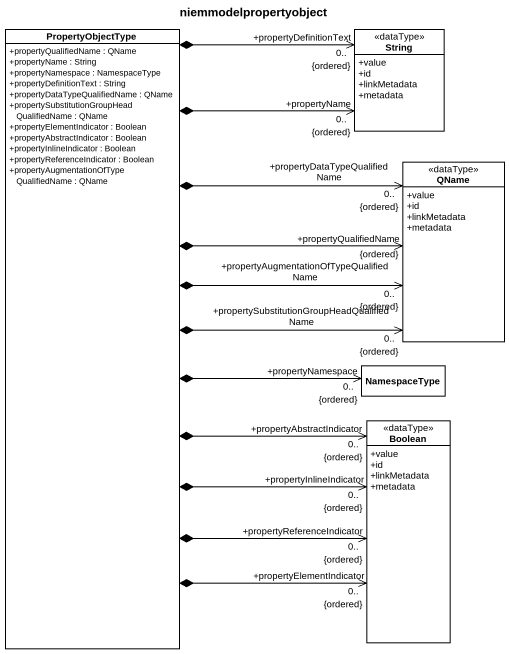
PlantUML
@startuml
title niemmodelpropertyobject
hide circle
hide empty members
skinparam classAttributeIconSize 0
class PropertyObjectType {
  +propertyQualifiedName : QName
  +propertyName : String
  +propertyNamespace : NamespaceType
  +propertyDefinitionText : String
  +propertyDataTypeQualifiedName : QName
  +propertySubstitutionGroupHeadQualifiedName : QName
  +propertyElementIndicator : Boolean
  +propertyAbstractIndicator : Boolean
  +propertyInlineIndicator : Boolean
  +propertyReferenceIndicator : Boolean
  +propertyAugmentationOfTypeQualifiedName : QName
}
class String <<dataType>> {
  +value
  +id
  +linkMetadata
  +metadata
}
class QName <<dataType>> {
  +value
  +id
  +linkMetadata
  +metadata
}
class NamespaceType
class Boolean <<dataType>> {
  +value
  +id
  +linkMetadata
  +metadata
}
PropertyObjectType *-up-> "+propertyDefinitionText\n0..\n{ordered}" String
PropertyObjectType *-right-> "+propertySubstitutionGroupHeadQualifiedName\n0..\n{ordered}" QName
PropertyObjectType *-right-> "+propertyNamespace\n0..\n{ordered}" NamespaceType
PropertyObjectType *--> "+propertyAbstractIndicator\n0..\n{ordered}" Boolean
PropertyObjectType *--> "+propertyInlineIndicator\n0..\n{ordered}" Boolean
String "+propertyName\n0..\n{ordered}" <--* PropertyObjectType
QName "+propertyDataTypeQualifiedName\n0..\n{ordered}" <-left-* PropertyObjectType
QName "+propertyQualifiedName\n{ordered}" <-left-* PropertyObjectType
QName "+propertyAugmentationOfTypeQualifiedName\n0..\n{ordered}" <-left-* PropertyObjectType
Boolean "+propertyReferenceIndicator\n0..\n{ordered}" <-up-* PropertyObjectType
Boolean "+propertyElementIndicator\n0..\n{ordered}" <-up-* PropertyObjectType
@enduml
